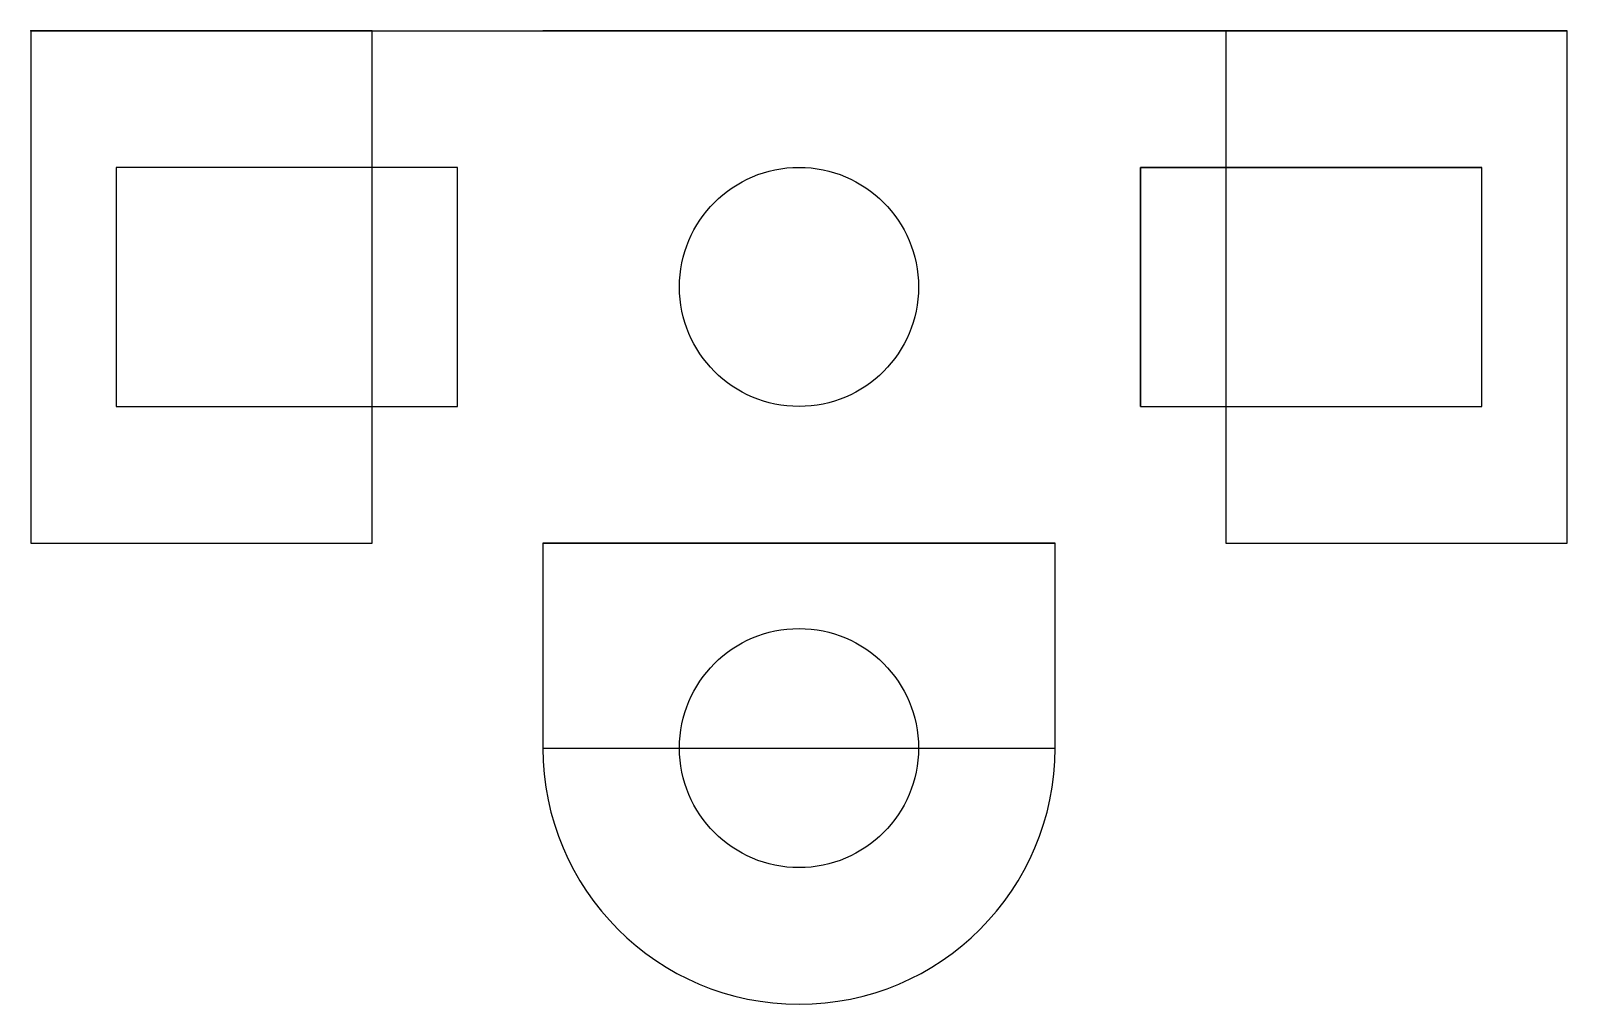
# Model space of a CAD drawing. Header units: millimetres. Extents: x 0 to 90, y -57 to 0.
import ezdxf

# ---------------------------------------------------------------- set-up
doc = ezdxf.new("R2010")
doc.units = ezdxf.units.MM
doc.header["$MEASUREMENT"] = 0
for name, color, linetype in [('MaRS_Q5_a v1_Sketch1', 7, 'Continuous'), ('MaRS_Q5_a v1_Sketch2', 7, 'Continuous'), ('MaRS_Q5_a v1_Sketch3', 7, 'Continuous'), ('MaRS_Q5_a v1_Sketch4', 7, 'Continuous'), ('MaRS_Q5_a v1_Sketch5', 7, 'Continuous'), ('MaRS_Q5_a v1_Sketch6', 7, 'Continuous'), ('MaRS_Q5_a v1_Sketch7', 7, 'Continuous'), ('MaRS_Q5_a v1_Sketch8', 7, 'Continuous')]:
    doc.layers.add(name, color=color, linetype=linetype)

msp = doc.modelspace()

# ---------------------------------------------------------------- linework, layer by layer
at = {"layer": 'MaRS_Q5_a v1_Sketch1'}
msp.add_point((0, 0), dxfattribs=at)
at = {"layer": 'MaRS_Q5_a v1_Sketch2'}
for p, q in [((0, 0), (90, 0)), ((0, 0), (0, 0, 15)), ((0, 0, 15), (90, 0, 15)), ((0, 0, 15), (20, 0, 15)), ((20, 0, 15), (30, 0, 40)), ((20, 0, 15), (30, 0, 15)), ((20, 0, 15), (70, 0, 15)), ((60, 0, 10), (30, 0, 10)), ((60, 0, 40), (30, 0, 40)), ((30, 0, 10), (30, 0)), ((60, 0, 10), (60, 0)), ((70, 0, 15), (60, 0, 15)), ((60, 0, 40), (70, 0, 15)), ((90, 0), (90, 0, 10)), ((90, 0, 15), (90, 0)), ((90, 0), (90, 0, 15))]:
    msp.add_line(p, q, dxfattribs=at)
msp.add_point((0, 0), dxfattribs=at)
at = {"layer": 'MaRS_Q5_a v1_Sketch3'}
for p, q in [((60, 0), (30, 0)), ((30, 0, 10), (60, 0, 10)), ((30, 0), (30, 0, 10)), ((60, 0, 10), (60, 0))]:
    msp.add_line(p, q, dxfattribs=at)
msp.add_point((0, 0), dxfattribs=at)
at = {"layer": 'MaRS_Q5_a v1_Sketch4'}
msp.add_circle((45, -15, 40), 7, dxfattribs=at)
msp.add_point((0, 0), dxfattribs=at)
at = {"layer": 'MaRS_Q5_a v1_Sketch5'}
for p, q in [((30, -30), (30, -42)), ((30, -30), (60, -30)), ((60, -42), (60, -30)), ((30, -42), (60, -42))]:
    msp.add_line(p, q, dxfattribs=at)
msp.add_arc((45, -42), 15, 180, 0, dxfattribs=at)
msp.add_point((0, 0), dxfattribs=at)
at = {"layer": 'MaRS_Q5_a v1_Sketch6'}
for p, q in [((30, -30, 10), (30, -42, 10)), ((60, -30, 10), (30, -30, 10)), ((60, -42, 10), (60, -30, 10))]:
    msp.add_line(p, q, dxfattribs=at)
msp.add_circle((45, -42, 10), 7, dxfattribs=at)
msp.add_arc((45, -42, 10), 15, 180, 0, dxfattribs=at)
msp.add_point((0, 0, 10), dxfattribs=at)
at = {"layer": 'MaRS_Q5_a v1_Sketch7'}
for p, q in [((70, 0, 15), (70, -30, 15)), ((90, 0, 15), (70, 0, 15)), ((90, -30, 15), (90, 0, 15)), ((65, -8, 32), (65, -22, 32)), ((85, -8, 32), (65, -8, 32)), ((65, -22, 32), (65, -8, 32)), ((65, -8, 32), (85, -8, 32)), ((85, -22, 32), (85, -8, 32)), ((65, -22, 32), (85, -22, 32)), ((70, -30, 15), (90, -30, 15))]:
    msp.add_line(p, q, dxfattribs=at)
msp.add_point((0, 0, 15), dxfattribs=at)
at = {"layer": 'MaRS_Q5_a v1_Sketch8'}
for p, q in [((20, 0, 15), (0, 0, 15)), ((0, 0, 15), (0, -30, 15)), ((20, -30, 15), (20, 0, 15)), ((5, -8, 32), (5, -22, 32)), ((25, -8, 32), (5, -8, 32)), ((25, -22, 32), (25, -8, 32)), ((5, -22, 32), (25, -22, 32)), ((0, -30, 15), (20, -30, 15))]:
    msp.add_line(p, q, dxfattribs=at)
msp.add_point((0, 0, 15), dxfattribs=at)

doc.saveas('drawing.dxf')
